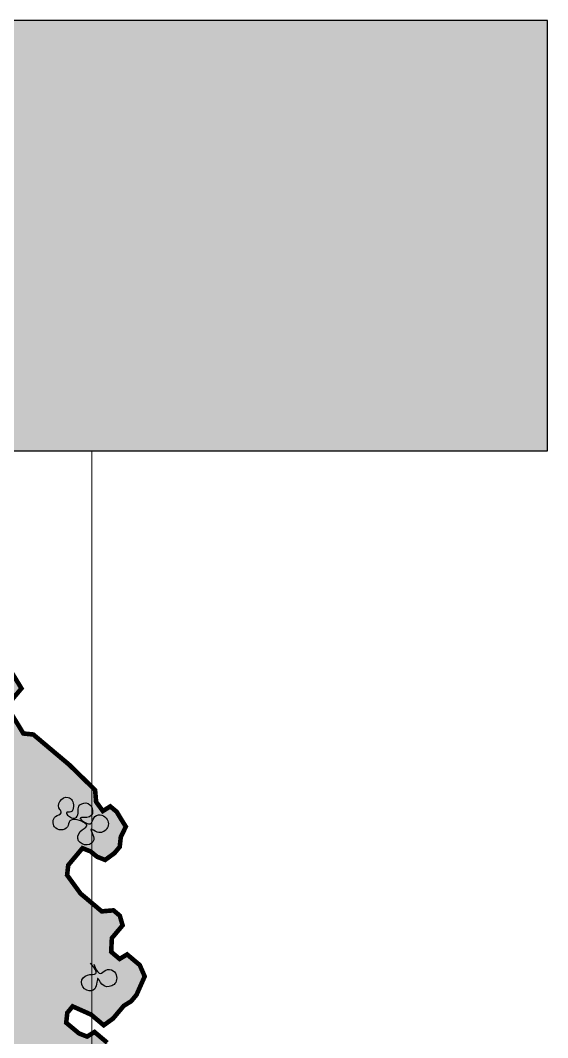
# Model space of a CAD drawing. Header units: millimetres. Extents: x 307301 to 459443, y -2888111 to -2805601.
# Drawn here: x 319931 to 320654, y -2827257 to -2825863 of the extents above; entities that cross this region are included whole.
import ezdxf

# ---------------------------------------------------------------- set-up
doc = ezdxf.new("R2010")
doc.units = ezdxf.units.MM
doc.header["$LTSCALE"] = 10
doc.header["$MEASUREMENT"] = 0
for name, color, linetype in [('BMA  furniture', 6, 'Continuous'), ('COL', 2, 'Continuous'), ('Plants', 5, 'Continuous')]:
    doc.layers.add(name, color=color, linetype=linetype)
doc.layers.add('COLUMN HATCH', color=252, linetype='Continuous', lineweight=5)
doc.layers.add('WIN', color=5, linetype='Continuous', lineweight=9)

# ---------------------------------------------------------------- blocks, each defined once
blk = doc.blocks.new('A$C9a3b0c70')
at = {"layer": 'COLUMN HATCH'}
h = blk.add_hatch(color=252, dxfattribs=at)
h.dxf.hatch_style = 1
h.paths.add_polyline_path([(14849.9, 9467.3), (14749.9, 9467.3), (14749.7, 6822.3), (15899.5, 6822.3), (15899.8, 7412.3), (14849.9, 7412.3)])
at = {"layer": 'COL'}
blk.add_lwpolyline([(14849.9, 9467.3), (14749.9, 9467.3), (14749.9, 6822.3), (15899.7, 6822.3), (15899.7, 7412.3), (14849.9, 7412.3)], close=True, dxfattribs=at)
blk = doc.blocks.new('zdhdghgd')
at = {"layer": 'Plants', "transparency": 33554495}
h = blk.add_hatch(color=97, dxfattribs=at)
h.set_gradient(color1=(66, 119, 40), color2=(194, 242, 166), name='SPHERICAL')
h.paths.add_polyline_path([(420386.7, -406570.7), (420384.3, -406579.5), (420376.8, -406597.9), (420382.7, -406601.4), (420391.6, -406592.6), (420400.3, -406584.6), (420400.5, -406593), (420407.9, -406588.4), (420413.2, -406582.1), (420408.6, -406574.6), (420411.8, -406566.5), (420418.2, -406550.3), (420421.4, -406542.2), (420426.8, -406535.9), (420434.9, -406539.1), (420441.2, -406544.4), (420425.3, -406563.4), (420438, -406574), (420446.1, -406577.2), (420455.6, -406574.5), (420460.9, -406568.1), (420470.8, -406569.2), (420480.7, -406570.3), (420490.3, -406567.5), (420500.9, -406554.9), (420496.3, -406547.4), (420486.4, -406546.3), (420498.8, -406531.5), (420508.4, -406528.8), (420511.6, -406520.6), (420521.1, -406517.9), (420531, -406519), (420539.1, -406522.2), (420551.8, -406532.8), (420563.1, -406527.9), (420579.1, -406508.9), (420587.2, -406512.1), (420596.7, -406509.3), (420604.2, -406504.8), (420609.5, -406498.4), (420606.7, -406488.9), (420600.3, -406483.5), (420592.2, -406480.3), (420595.4, -406472.2), (420600.7, -406465.9), (420608.2, -406461.3), (420625.1, -406475.5), (420634.6, -406472.7), (420637.8, -406464.6), (420647.7, -406465.7), (420655.2, -406461.2), (420667.6, -406446.4), (420654.9, -406435.7), (420646.8, -406432.5), (420644, -406423), (420637.6, -406417.6), (420632.3, -406424), (420620.6, -406425), (420616.1, -406417.6), (420619.3, -406409.5), (420624.6, -406403.1), (420643.3, -406415.2), (420651.4, -406418.4), (420658.8, -406413.8), (420665.2, -406397.6), (420670.5, -406391.3), (420678.7, -406394.5), (420685, -406399.8), (420694.9, -406400.9), (420702.3, -406396.4), (420701.3, -406384.7), (420706.6, -406378.4), (420716.2, -406375.6), (420725.4, -406368.9), (420732.8, -406364.3), (420736, -406356.2), (420731.4, -406348.8), (420728.6, -406339.2), (420719.1, -406342), (420712.7, -406336.7), (420713.8, -406326.8), (420719.1, -406320.5), (420704.3, -406308.1), (420707.5, -406300), (420717.4, -406301.1), (420723.8, -406306.4), (420733.3, -406303.6), (420758.1, -406274), (420751.8, -406268.7), (420742.6, -406253.8), (420733.1, -406235.1), (420724.7, -406228), (420706.3, -406241.3), (420703.1, -406249.4), (420686.8, -406243), (420680.5, -406237.7), (420692.6, -406219), (420697.9, -406212.7), (420705.3, -406208.1), (420712.4, -406199.7), (420724.5, -406181), (420729.8, -406174.7), (420743.5, -406175.4), (420753.4, -406176.5), (420760.9, -406172), (420766.2, -406165.6), (420765.1, -406154), (420760.2, -406142.6), (420772.6, -406127.9), (420766, -406118.6), (420759.6, -406113.3), (420754.3, -406119.7), (420744.1, -406114.7), (420735.6, -406107.6), (420736.7, -406097.7), (420750.5, -406098.5), (420766.7, -406104.9), (420786.2, -406081.6), (420789.4, -406073.5), (420747.1, -406038.1), (420736.9, -406033.1), (420738, -406023.2), (420727.7, -406018.2), (420719.6, -406015), (420726.7, -406006.5), (420725.7, -405994.9), (420721.1, -405987.4), (420709.8, -405992.3), (420682.5, -406023.4), (420653.3, -406004.7), (420665.1, -406037.1), (420636.2, -406040.1), (420714.4, -406096.9), (420643.6, -406057), (420634.2, -406077.4), (420478.7, -406026.8), (420575, -406055), (420565.7, -406033.6), (420597.6, -406053), (420608.3, -406040.3), (420607.2, -406028.7), (420600.9, -406023.4), (420611, -405993), (420617.1, -405975.9), (420624.6, -405967), (420629.4, -405953), (420653, -405956.2), (420662.2, -405941.7), (420682.7, -405951.6), (420689, -405956.9), (420708.5, -405933.7), (420687.4, -405916), (420654.2, -405895.4), (420655.3, -405885.5), (420660.6, -405879.1), (420656.1, -405871.7), (420643.4, -405861.1), (420633.8, -405863.8), (420614, -405883.2), (420607.6, -405877.9), (420606.6, -405866.2), (420609.8, -405858.1), (420605.2, -405850.7), (420600.7, -405843.2), (420594.3, -405837.9), (420584.4, -405836.8), (420574.6, -405835.7), (420571.8, -405826.2), (420575, -405818.1), (420570.4, -405810.6), (420576.8, -405794.4), (420572.2, -405787), (420563.8, -405779.9), (420550, -405779.1), (420541.9, -405775.9), (420534.4, -405780.5), (420537.6, -405793.9), (420477.2, -405775.6), (420469.1, -405772.4), (420476.2, -405764), (420455, -405746.2), (420430.7, -405736.6), (420422.2, -405729.5), (420412.7, -405732.3), (420413.7, -405744), (420410.5, -405752.1), (420402.4, -405748.9), (420385.8, -405760.1), (420375.1, -405772.8), (420379.7, -405780.2), (420376.5, -405788.3), (420365.9, -405801), (420356, -405799.9), (420349.6, -405794.6), (420357.8, -405776.2), (420368.4, -405763.6), (420361.8, -405754.4), (420349.1, -405743.7), (420344.5, -405736.3), (420338.2, -405731), (420319.8, -405722.8), (420308.5, -405727.7), (420297.9, -405740.3), (420302.4, -405747.8), (420295.3, -405756.2), (420281.6, -405755.5), (420268.9, -405744.8), (420259.3, -405747.6), (420254, -405753.9), (420255, -405765.6), (420237.3, -405786.7), (420218.9, -405800.1), (420209, -405799), (420192.1, -405784.8), (420195.3, -405776.7), (420200.6, -405770.3), (420203.8, -405762.2), (420197.1, -405753), (420190.8, -405747.7), (420180.9, -405746.6), (420170.7, -405741.6), (420163.3, -405746.2), (420155.8, -405750.7), (420150.5, -405757.1), (420155.1, -405764.5), (420145.9, -405771.2), (420134.2, -405772.2), (420109.1, -405797.9), (420078.9, -405833.8), (420077.9, -405843.7), (420070.4, -405848.2), (420055.6, -405857.4), (420045.7, -405856.3), (420033, -405845.6), (420018.1, -405854.7), (420014.9, -405862.9), (420011.7, -405871), (420004.6, -405879.4), (419994.7, -405878.3), (419986.6, -405875.1), (419961.8, -405904.7), (419974.5, -405915.3), (419984.4, -405916.4), (420000.6, -405922.8), (420008.7, -405926.1), (419998.5, -405942.6), (420008.3, -405943.7), (420016.5, -405946.9), (420026.3, -405948), (420036.2, -405949.1), (420044.4, -405952.3), (420041.2, -405960.4), (420001.3, -405990.3), (420020.8, -405993.6), (420053, -406012.3), (420106.5, -406059.3), (420128, -406093.9), (420084.6, -406045.7), (420068.7, -406044.9), (420033.4, -406063.8), (420058.3, -406034.1), (420019.6, -406024.5), (419991.5, -406024.4), (419963.6, -406035.7), (419944.6, -406019.8), (419930.4, -406036.6), (419922.5, -406058.9), (419917.6, -406069.1), (419908, -406071.9), (419906.9, -406081.8), (419909.7, -406091.3), (419897.3, -406106.1), (419900.1, -406115.6), (419927.6, -406138.7), (419924.4, -406146.8), (419919.1, -406153.2), (419911.7, -406157.7), (419914.5, -406167.3), (419919, -406174.7), (419903.1, -406193.7), (419899.9, -406201.8), (419882.2, -406222.9), (419885, -406232.5), (419895.2, -406237.5), (419906.9, -406236.5), (419913.6, -406245.7), (419916.4, -406255.2), (419905.7, -406267.9), (419931.1, -406289.2), (419926.8, -406307.2), (419925.7, -406317.1), (419930.3, -406324.5), (419936.6, -406329.8), (419943.7, -406321.4), (419962.4, -406333.4), (419981.5, -406349.4), (419986, -406356.8), (419992.4, -406362.2), (419989.9, -406378.1), (419984.5, -406384.4), (419976.4, -406381.2), (419971.1, -406387.5), (419973.9, -406397.1), (419984.8, -406409.8), (419983.7, -406419.7), (419988.3, -406427.1), (419994.7, -406432.5), (420026.4, -406437.5), (420027.5, -406427.6), (420045.9, -406435.8), (420052.2, -406441.2), (420065, -406430.3), (420083.4, -406416.9), (420093.2, -406418), (420094.3, -406429.7), (420085.8, -406444.1), (420069.8, -406463.1), (420067, -406453.6), (420059.6, -406458.1), (420047.5, -406476.8), (420041.1, -406493), (420045.7, -406500.5), (420057.3, -406499.5), (420065.5, -406502.7), (420079.2, -406503.4), (420088.4, -406496.7), (420111.7, -406516.3), (420120.9, -406509.6), (420126.2, -406503.3), (420146.7, -406513.2), (420159.4, -406523.9), (420154.4, -406534.1), (420151.2, -406542.2), (420155.8, -406549.6), (420162.1, -406555), (420170.2, -406558.2), (420179.8, -406555.4), (420185.1, -406549), (420188.3, -406540.9), (420202.8, -406549.5), (420209.1, -406554.8), (420205.9, -406562.9), (420195.3, -406575.6), (420203.4, -406578.8), (420213.3, -406579.9), (420221.4, -406583.1), (420244.7, -406581.1), (420271.9, -406558.8), (420281.9, -406564), (420294.4, -406540.6), (420310.8, -406574.9), (420311.8, -406586), (420312.2, -406603.8), (420322.5, -406612.4), (420346.2, -406616), (420355.4, -406589.8), (420349.7, -406549.5), (420325.6, -406522.9), (420315.1, -406486), (420333.9, -406523), (420375.7, -406562)])
at = {"layer": 'Plants', "color": 97, "true_color": 0x427728, "const_width": 4.55}
for points in [[(420385.8, -405760.1), (420375.1, -405772.8), (420379.7, -405780.2), (420376.5, -405788.3), (420365.9, -405801), (420356, -405799.9), (420349.6, -405794.6), (420357.8, -405776.2), (420368.4, -405763.6), (420361.8, -405754.4), (420349.1, -405743.7), (420344.5, -405736.3), (420338.2, -405731), (420319.8, -405722.8), (420308.5, -405727.7), (420297.9, -405740.3), (420302.4, -405747.8), (420295.3, -405756.2), (420281.6, -405755.5), (420268.9, -405744.8), (420259.3, -405747.6), (420254, -405753.9), (420255, -405765.6), (420237.3, -405786.7), (420218.9, -405800.1), (420209, -405799), (420192.1, -405784.8), (420195.3, -405776.7), (420200.6, -405770.3), (420203.8, -405762.2), (420197.1, -405753), (420190.8, -405747.7), (420180.9, -405746.6), (420170.7, -405741.6), (420163.3, -405746.2), (420155.8, -405750.7), (420150.5, -405757.1), (420155.1, -405764.5), (420145.9, -405771.2), (420134.2, -405772.2), (420109.1, -405797.9), (420078.9, -405833.8), (420077.9, -405843.7), (420070.4, -405848.2), (420055.6, -405857.4)], [(420045.7, -405856.3), (420033, -405845.6), (420018.1, -405854.7)]]:
    blk.add_lwpolyline(points, dxfattribs=at)
at = {"layer": 'Plants', "color": 3}
for points in [[(420307.6, -405773.4), (420311.8, -405772.3), (420320.1, -405767.5), (420311.9, -405761.8), (420313, -405753.6), (420319.5, -405750.2), (420325.9, -405750.9), (420330.7, -405756.7), (420330.4, -405765.5), (420316.6, -405770.7), (420334.6, -405769.7), (420334.7, -405781.7), (420325.6, -405788.3), (420316.7, -405781.1), (420319, -405768.3), (420311.6, -405772.1), (420306.7, -405776.9)], [(420162.9, -405786.8), (420166, -405783.8), (420170.8, -405775.4), (420160.9, -405774.6), (420157.7, -405767), (420161.6, -405760.8), (420167.5, -405758.2), (420174.6, -405760.7), (420178.7, -405768.6), (420169.4, -405779.9), (420184.4, -405770), (420190.5, -405780.5), (420185.9, -405790.7), (420174.6, -405788.9), (420170.3, -405776.7), (420165.7, -405783.7), (420163.9, -405790.2)]]:
    blk.add_open_spline(points, degree=3, knots=[5.659939, 5.659939, 5.659939, 5.659939, 5.794674, 5.896015, 6.011026, 6.116494, 6.210941, 6.291027, 6.45076, 6.557203, 6.728442, 6.854737, 7.005278, 7.151913, 7.285787, 7.43104, 7.43104, 7.43104, 7.43104], dxfattribs=at)
at = {"layer": 'Plants', "color": 97}
blk.add_open_spline([(420163.9, -405790.2), (420163.3, -405793.2), (420163.7, -405798.8), (420172, -405798.7), (420174.9, -405806.3), (420171.5, -405814.7), (420159.6, -405814.8), (420158.6, -405804.7), (420154.4, -405806.4), (420153.6, -405807.2), (420151.6, -405809), (420144.1, -405808.8), (420139.6, -405800), (420144.7, -405794.3), (420150.2, -405793.5), (420157, -405794.8), (420155.5, -405803.7), (420163, -405796.4), (420161.8, -405789.9), (420155.8, -405788.8), (420149.1, -405789.6), (420145.3, -405780.7), (420152, -405773.3), (420163.7, -405775.7), (420160.8, -405787.5), (420162.6, -405787), (420162.9, -405786.8)], degree=3, knots=[3.354914, 3.354914, 3.354914, 3.354914, 3.458222, 3.559484, 3.66794, 3.78084, 3.941706, 4.05148, 4.10473, 4.10473, 4.10473, 4.231025, 4.378045, 4.455635, 4.549759, 4.643907, 4.711765, 4.825485, 4.900546, 4.990075, 5.075064, 5.197883, 5.330484, 5.468269, 5.611916, 5.635621, 5.635621, 5.635621, 5.635621], dxfattribs=at)

msp = doc.modelspace()

# ---------------------------------------------------------------- linework, layer by layer
at = {"layer": 'WIN', "ltscale": 50, "elevation": 0}
msp.add_lwpolyline([(320029.2, -2826452.9), (320029.2, -2828321.3), (312566.5, -2828321.3), (312566.5, -2826452.8)], dxfattribs=at)

# ---------------------------------------------------------------- block references
msp.add_blockref('A$C9a3b0c70', (304754.2, -2833275.2))
at = {"layer": 'BMA  furniture', "xscale": 1.375912058771675, "yscale": 1.375912058771675, "zscale": 1.375912058771675, "rotation": 270}
msp.add_blockref('zdhdghgd', (878340.4, -2248849.7), dxfattribs=at)

doc.saveas('drawing.dxf')
